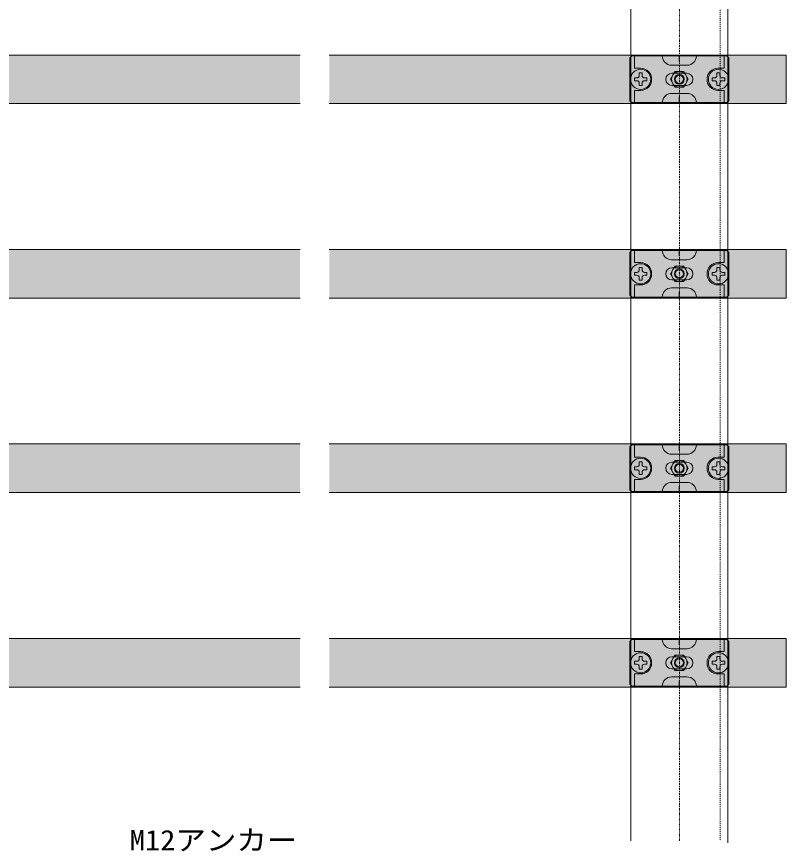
# Model space of a CAD drawing. Units: millimetres, scale not verified. Extents: x -1200 to 1200, y -500 to 500.
# Drawn here: x 938.6 to 1017.7, y -10.4 to 75.4 of the extents above; entities that cross this region are included whole.
import ezdxf
from ezdxf.enums import TextEntityAlignment as Align

# ---------------------------------------------------------------- set-up
doc = ezdxf.new("R2010")
doc.units = ezdxf.units.MM
doc.header["$LTSCALE"] = 1.1
doc.linetypes.add('CHAIN1', pattern=[8, 5, -1, 1, -1])
doc.linetypes.add('DASHED1', pattern=[1.8, 1.2, -0.6])
for name, color, linetype, lineweight in [('0-4_ルーバー', 7, 'Continuous', 9), ('0-7_ストリンガー', 7, 'Continuous', 9), ('0-8_背面金物', 7, 'Continuous', 9), ('0-B_文字', 7, 'Continuous', 9)]:
    doc.layers.add(name, color=color, linetype=linetype, lineweight=lineweight)
doc.layers.add('0-6_ハッチング', color=254, linetype='Continuous')
doc.styles.add('ＭＳ ゴシック', font='')
doc.styles.get('ＭＳ ゴシック').set_extended_font_data('MS Gothic')

# ---------------------------------------------------------------- blocks, each defined once
blk = doc.blocks.new('シンボル-27')
at = {"layer": '0-7_ストリンガー'}
for p, q in [((-125, 1650), (-125, -1895)), ((125, 1650), (125, -1900))]:
    blk.add_line(p, q, dxfattribs=at)
at = {"layer": '0-7_ストリンガー', "linetype": 'CHAIN1'}
blk.add_line((0, -1895), (0, 1650), dxfattribs=at)
at = {"layer": '0-7_ストリンガー', "linetype": 'DASHED1'}
blk.add_line((105, 1650), (105, -1895), dxfattribs=at)
blk = doc.blocks.new('グループ-899-1')
at = {"layer": '0-8_背面金物'}
for p, q in [((141294.89, 177534.86), (141289.89, 177529.86)), ((141417.39, 177534.86), (141294.89, 177534.86)), ((141302.39, 177534.86), (141302.39, 177503.61)), ((141417.39, 177534.86), (141539.89, 177534.86)), ((141417.39, 177534.86), (141417.39, 177521.11)), ((141532.39, 177534.86), (141532.39, 177503.61)), ((141539.89, 177534.86), (141544.89, 177529.86)), ((141289.89, 177529.86), (141289.89, 177419.86)), ((141544.89, 177529.86), (141544.89, 177419.86)), ((141317.39, 177503.61), (141302.39, 177503.61)), ((141417.39, 177511.11), (141397.39, 177511.11)), ((141417.39, 177511.11), (141437.39, 177511.11)), ((141517.39, 177503.61), (141532.39, 177503.61)), ((141436.77, 177490.49), (141398.02, 177490.49)), ((141436.77, 177459.24), (141398.02, 177459.24)), ((141317.39, 177446.11), (141302.39, 177446.11)), ((141302.39, 177414.86), (141302.39, 177446.11)), ((141417.39, 177438.61), (141397.39, 177438.61)), ((141417.39, 177438.61), (141437.39, 177438.61)), ((141417.39, 177428.61), (141417.39, 177414.86)), ((141517.39, 177446.11), (141532.39, 177446.11)), ((141532.39, 177414.86), (141532.39, 177446.11)), ((141289.89, 177419.86), (141294.89, 177414.86)), ((141294.89, 177414.86), (141417.39, 177414.86)), ((141539.89, 177414.86), (141417.39, 177414.86)), ((141544.89, 177419.86), (141539.89, 177414.86))]:
    blk.add_line(p, q, dxfattribs=at)
for points in [[(141417.39, 177414.86), (141294.89, 177414.86), (141289.89, 177419.86)], [(141417.39, 177414.86), (141539.89, 177414.86), (141544.89, 177419.86)]]:
    blk.add_lwpolyline(points, dxfattribs=at)
for centre, radius, start, end in [((141397.39, 177534.86), 23.75, 180, 270), ((141437.39, 177534.86), 23.75, 270, 0), ((141317.39, 177474.86), 28.75, 0, 90), ((141517.39, 177474.86), 28.75, 90, 180), ((141317.39, 177474.86), 28.75, 270, 0), ((141398.02, 177474.86), 15.62, 90, 270), ((141436.77, 177474.86), 15.62, 270, 90), ((141517.39, 177474.86), 28.75, 180, 270), ((141397.39, 177414.86), 23.75, 90, 180), ((141437.39, 177414.86), 23.75, 0, 90)]:
    blk.add_arc(centre, radius, start, end, dxfattribs=at)
blk = doc.blocks.new('グループ-900-1')
at = {"layer": '0-8_背面金物'}
for p, q in [((141405.84, 177494.86), (141394.3, 177474.86)), ((141428.94, 177494.86), (141405.84, 177494.86)), ((141440.48, 177474.86), (141428.94, 177494.86)), ((141394.3, 177474.86), (141405.84, 177454.86)), ((141428.94, 177454.86), (141440.48, 177474.86)), ((141405.84, 177454.86), (141428.94, 177454.86))]:
    blk.add_line(p, q, dxfattribs=at)
for radius in [20, 12.5, 10.34]:
    blk.add_circle((141417.39, 177474.86), radius, dxfattribs=at)
blk = doc.blocks.new('グループ-901-1')
at = {"layer": '0-8_背面金物'}
blk.add_line((141307.97, 177478.61), (141301.72, 177478.61), dxfattribs=at)
for points in [[(141321.72, 177484.86), (141321.72, 177491.11), (141314.22, 177491.11), (141314.22, 177484.86)], [(141301.72, 177478.61), (141301.72, 177471.11), (141307.97, 177471.11)], [(141327.97, 177471.11), (141334.22, 177471.11), (141334.22, 177478.61), (141327.97, 177478.61)], [(141314.22, 177464.86), (141314.22, 177458.61), (141321.72, 177458.61), (141321.72, 177464.86)]]:
    blk.add_lwpolyline(points, dxfattribs=at)
blk.add_circle((141317.97, 177474.86), 26, dxfattribs=at)
for centre, start, end in [((141307.97, 177484.86), 270, 0), ((141307.97, 177464.86), 0, 90), ((141327.97, 177484.86), 180, 270), ((141327.97, 177464.86), 90, 180)]:
    blk.add_arc(centre, 6.25, start, end, dxfattribs=at)
blk = doc.blocks.new('グループ-902-1')
at = {"layer": '0-8_背面金物'}
blk.add_line((141507.97, 177478.61), (141501.72, 177478.61), dxfattribs=at)
for points in [[(141521.72, 177484.86), (141521.72, 177491.11), (141514.22, 177491.11), (141514.22, 177484.86)], [(141501.72, 177478.61), (141501.72, 177471.11), (141507.97, 177471.11)], [(141527.97, 177471.11), (141534.22, 177471.11), (141534.22, 177478.61), (141527.97, 177478.61)], [(141514.22, 177464.86), (141514.22, 177458.61), (141521.72, 177458.61), (141521.72, 177464.86)]]:
    blk.add_lwpolyline(points, dxfattribs=at)
blk.add_circle((141517.97, 177474.86), 26, dxfattribs=at)
for centre, start, end in [((141507.97, 177484.86), 270, 0), ((141507.97, 177464.86), 0, 90), ((141527.97, 177484.86), 180, 270), ((141527.97, 177464.86), 90, 180)]:
    blk.add_arc(centre, 6.25, start, end, dxfattribs=at)
blk = doc.blocks.new('グループ-903-1')
at = {"layer": '0-8_背面金物'}
for name in ['グループ-899-1', 'グループ-901-1', 'グループ-900-1', 'グループ-902-1']:
    blk.add_blockref(name, (0, 0), dxfattribs=at)
blk = doc.blocks.new('グループ-919-1')
at = {"layer": '0-8_背面金物'}
blk.add_blockref('グループ-903-1', (0, 0), dxfattribs=at)
blk = doc.blocks.new('グループ-928-1')
at = {"layer": '0-8_背面金物'}
for p, q in [((141294.89, 178034.86), (141289.89, 178029.86)), ((141289.89, 178029.86), (141289.89, 177919.86)), ((141417.39, 178034.86), (141294.89, 178034.86)), ((141302.39, 178034.86), (141302.39, 178003.61)), ((141417.39, 178034.86), (141539.89, 178034.86)), ((141417.39, 178034.86), (141417.39, 178021.11)), ((141532.39, 178034.86), (141532.39, 178003.61)), ((141539.89, 178034.86), (141544.89, 178029.86)), ((141544.89, 178029.86), (141544.89, 177919.86)), ((141417.39, 178011.11), (141397.39, 178011.11)), ((141417.39, 178011.11), (141437.39, 178011.11)), ((141317.39, 178003.61), (141302.39, 178003.61)), ((141436.77, 177990.49), (141398.02, 177990.49)), ((141517.39, 178003.61), (141532.39, 178003.61)), ((141317.39, 177946.11), (141302.39, 177946.11)), ((141302.39, 177914.86), (141302.39, 177946.11)), ((141436.77, 177959.24), (141398.02, 177959.24)), ((141517.39, 177946.11), (141532.39, 177946.11)), ((141532.39, 177914.86), (141532.39, 177946.11)), ((141417.39, 177938.61), (141397.39, 177938.61)), ((141417.39, 177938.61), (141437.39, 177938.61)), ((141417.39, 177928.61), (141417.39, 177914.86)), ((141289.89, 177919.86), (141294.89, 177914.86)), ((141294.89, 177914.86), (141417.39, 177914.86)), ((141539.89, 177914.86), (141417.39, 177914.86)), ((141544.89, 177919.86), (141539.89, 177914.86))]:
    blk.add_line(p, q, dxfattribs=at)
for points in [[(141417.39, 177914.86), (141294.89, 177914.86), (141289.89, 177919.86)], [(141417.39, 177914.86), (141539.89, 177914.86), (141544.89, 177919.86)]]:
    blk.add_lwpolyline(points, dxfattribs=at)
for centre, radius, start, end in [((141397.39, 178034.86), 23.75, 180, 270), ((141437.39, 178034.86), 23.75, 270, 0), ((141317.39, 177974.86), 28.75, 0, 90), ((141398.02, 177974.86), 15.62, 90, 270), ((141436.77, 177974.86), 15.62, 270, 90), ((141517.39, 177974.86), 28.75, 90, 180), ((141317.39, 177974.86), 28.75, 270, 0), ((141517.39, 177974.86), 28.75, 180, 270), ((141397.39, 177914.86), 23.75, 90, 180), ((141437.39, 177914.86), 23.75, 0, 90)]:
    blk.add_arc(centre, radius, start, end, dxfattribs=at)
blk = doc.blocks.new('グループ-929-1')
at = {"layer": '0-8_背面金物'}
for p, q in [((141405.84, 177994.86), (141394.3, 177974.86)), ((141428.94, 177994.86), (141405.84, 177994.86)), ((141440.48, 177974.86), (141428.94, 177994.86)), ((141394.3, 177974.86), (141405.84, 177954.86)), ((141428.94, 177954.86), (141440.48, 177974.86)), ((141405.84, 177954.86), (141428.94, 177954.86))]:
    blk.add_line(p, q, dxfattribs=at)
for radius in [20, 12.5, 10.34]:
    blk.add_circle((141417.39, 177974.86), radius, dxfattribs=at)
blk = doc.blocks.new('グループ-930-1')
at = {"layer": '0-8_背面金物'}
blk.add_line((141307.97, 177978.61), (141301.72, 177978.61), dxfattribs=at)
for points in [[(141321.72, 177984.86), (141321.72, 177991.11), (141314.22, 177991.11), (141314.22, 177984.86)], [(141301.72, 177978.61), (141301.72, 177971.11), (141307.97, 177971.11)], [(141314.22, 177964.86), (141314.22, 177958.61), (141321.72, 177958.61), (141321.72, 177964.86)], [(141327.97, 177971.11), (141334.22, 177971.11), (141334.22, 177978.61), (141327.97, 177978.61)]]:
    blk.add_lwpolyline(points, dxfattribs=at)
blk.add_circle((141317.97, 177974.86), 26, dxfattribs=at)
for centre, start, end in [((141307.97, 177984.86), 270, 0), ((141327.97, 177984.86), 180, 270), ((141307.97, 177964.86), 0, 90), ((141327.97, 177964.86), 90, 180)]:
    blk.add_arc(centre, 6.25, start, end, dxfattribs=at)
blk = doc.blocks.new('グループ-931-1')
at = {"layer": '0-8_背面金物'}
blk.add_line((141507.97, 177978.61), (141501.72, 177978.61), dxfattribs=at)
for points in [[(141521.72, 177984.86), (141521.72, 177991.11), (141514.22, 177991.11), (141514.22, 177984.86)], [(141501.72, 177978.61), (141501.72, 177971.11), (141507.97, 177971.11)], [(141514.22, 177964.86), (141514.22, 177958.61), (141521.72, 177958.61), (141521.72, 177964.86)], [(141527.97, 177971.11), (141534.22, 177971.11), (141534.22, 177978.61), (141527.97, 177978.61)]]:
    blk.add_lwpolyline(points, dxfattribs=at)
blk.add_circle((141517.97, 177974.86), 26, dxfattribs=at)
for centre, start, end in [((141507.97, 177984.86), 270, 0), ((141527.97, 177984.86), 180, 270), ((141507.97, 177964.86), 0, 90), ((141527.97, 177964.86), 90, 180)]:
    blk.add_arc(centre, 6.25, start, end, dxfattribs=at)
blk = doc.blocks.new('グループ-932-1')
at = {"layer": '0-8_背面金物'}
for name in ['グループ-928-1', 'グループ-930-1', 'グループ-929-1', 'グループ-931-1']:
    blk.add_blockref(name, (0, 0), dxfattribs=at)
blk = doc.blocks.new('グループ-948-1')
at = {"layer": '0-8_背面金物'}
blk.add_blockref('グループ-932-1', (0, 0), dxfattribs=at)
blk = doc.blocks.new('グループ-949-1')
at = {"layer": '0-8_背面金物'}
for p, q in [((141294.89, 178534.86), (141289.89, 178529.86)), ((141289.89, 178529.86), (141289.89, 178419.86)), ((141417.39, 178534.86), (141294.89, 178534.86)), ((141302.39, 178534.86), (141302.39, 178503.61)), ((141417.39, 178534.86), (141539.89, 178534.86)), ((141417.39, 178534.86), (141417.39, 178521.11)), ((141532.39, 178534.86), (141532.39, 178503.61)), ((141539.89, 178534.86), (141544.89, 178529.86)), ((141544.89, 178529.86), (141544.89, 178419.86)), ((141317.39, 178503.61), (141302.39, 178503.61)), ((141417.39, 178511.11), (141397.39, 178511.11)), ((141417.39, 178511.11), (141437.39, 178511.11)), ((141517.39, 178503.61), (141532.39, 178503.61)), ((141436.77, 178490.49), (141398.02, 178490.49)), ((141436.77, 178459.24), (141398.02, 178459.24)), ((141317.39, 178446.11), (141302.39, 178446.11)), ((141302.39, 178414.86), (141302.39, 178446.11)), ((141417.39, 178438.61), (141397.39, 178438.61)), ((141417.39, 178438.61), (141437.39, 178438.61)), ((141517.39, 178446.11), (141532.39, 178446.11)), ((141532.39, 178414.86), (141532.39, 178446.11)), ((141289.89, 178419.86), (141294.89, 178414.86)), ((141294.89, 178414.86), (141417.39, 178414.86)), ((141417.39, 178428.61), (141417.39, 178414.86)), ((141539.89, 178414.86), (141417.39, 178414.86)), ((141544.89, 178419.86), (141539.89, 178414.86))]:
    blk.add_line(p, q, dxfattribs=at)
for points in [[(141417.39, 178414.86), (141294.89, 178414.86), (141289.89, 178419.86)], [(141417.39, 178414.86), (141539.89, 178414.86), (141544.89, 178419.86)]]:
    blk.add_lwpolyline(points, dxfattribs=at)
for centre, radius, start, end in [((141397.39, 178534.86), 23.75, 180, 270), ((141437.39, 178534.86), 23.75, 270, 0), ((141317.39, 178474.86), 28.75, 0, 90), ((141517.39, 178474.86), 28.75, 90, 180), ((141398.02, 178474.86), 15.62, 90, 270), ((141436.77, 178474.86), 15.62, 270, 90), ((141317.39, 178474.86), 28.75, 270, 0), ((141517.39, 178474.86), 28.75, 180, 270), ((141397.39, 178414.86), 23.75, 90, 180), ((141437.39, 178414.86), 23.75, 0, 90)]:
    blk.add_arc(centre, radius, start, end, dxfattribs=at)
blk = doc.blocks.new('グループ-950-1')
at = {"layer": '0-8_背面金物'}
for p, q in [((141405.84, 178494.86), (141394.3, 178474.86)), ((141428.94, 178494.86), (141405.84, 178494.86)), ((141440.48, 178474.86), (141428.94, 178494.86)), ((141394.3, 178474.86), (141405.84, 178454.86)), ((141428.94, 178454.86), (141440.48, 178474.86)), ((141405.84, 178454.86), (141428.94, 178454.86))]:
    blk.add_line(p, q, dxfattribs=at)
for radius in [20, 12.5, 10.34]:
    blk.add_circle((141417.39, 178474.86), radius, dxfattribs=at)
blk = doc.blocks.new('グループ-951-1')
at = {"layer": '0-8_背面金物'}
blk.add_line((141307.97, 178478.61), (141301.72, 178478.61), dxfattribs=at)
for points in [[(141301.72, 178478.61), (141301.72, 178471.11), (141307.97, 178471.11)], [(141321.72, 178484.86), (141321.72, 178491.11), (141314.22, 178491.11), (141314.22, 178484.86)], [(141327.97, 178471.11), (141334.22, 178471.11), (141334.22, 178478.61), (141327.97, 178478.61)], [(141314.22, 178464.86), (141314.22, 178458.61), (141321.72, 178458.61), (141321.72, 178464.86)]]:
    blk.add_lwpolyline(points, dxfattribs=at)
blk.add_circle((141317.97, 178474.86), 26, dxfattribs=at)
for centre, start, end in [((141307.97, 178484.86), 270, 0), ((141327.97, 178484.86), 180, 270), ((141307.97, 178464.86), 0, 90), ((141327.97, 178464.86), 90, 180)]:
    blk.add_arc(centre, 6.25, start, end, dxfattribs=at)
blk = doc.blocks.new('グループ-952-1')
at = {"layer": '0-8_背面金物'}
blk.add_line((141507.97, 178478.61), (141501.72, 178478.61), dxfattribs=at)
for points in [[(141501.72, 178478.61), (141501.72, 178471.11), (141507.97, 178471.11)], [(141521.72, 178484.86), (141521.72, 178491.11), (141514.22, 178491.11), (141514.22, 178484.86)], [(141527.97, 178471.11), (141534.22, 178471.11), (141534.22, 178478.61), (141527.97, 178478.61)], [(141514.22, 178464.86), (141514.22, 178458.61), (141521.72, 178458.61), (141521.72, 178464.86)]]:
    blk.add_lwpolyline(points, dxfattribs=at)
blk.add_circle((141517.97, 178474.86), 26, dxfattribs=at)
for centre, start, end in [((141507.97, 178484.86), 270, 0), ((141527.97, 178484.86), 180, 270), ((141507.97, 178464.86), 0, 90), ((141527.97, 178464.86), 90, 180)]:
    blk.add_arc(centre, 6.25, start, end, dxfattribs=at)
blk = doc.blocks.new('グループ-953-1')
at = {"layer": '0-8_背面金物'}
for name in ['グループ-949-1', 'グループ-951-1', 'グループ-952-1', 'グループ-950-1']:
    blk.add_blockref(name, (0, 0), dxfattribs=at)
blk = doc.blocks.new('グループ-969-1')
at = {"layer": '0-8_背面金物'}
blk.add_blockref('グループ-953-1', (0, 0), dxfattribs=at)
blk = doc.blocks.new('グループ-970-1')
at = {"layer": '0-8_背面金物'}
for p, q in [((141294.89, 179034.86), (141289.89, 179029.86)), ((141289.89, 179029.86), (141289.89, 178919.86)), ((141417.39, 179034.86), (141294.89, 179034.86)), ((141302.39, 179034.86), (141302.39, 179003.61)), ((141417.39, 179034.86), (141539.89, 179034.86)), ((141417.39, 179034.86), (141417.39, 179021.11)), ((141532.39, 179034.86), (141532.39, 179003.61)), ((141539.89, 179034.86), (141544.89, 179029.86)), ((141544.89, 179029.86), (141544.89, 178919.86)), ((141317.39, 179003.61), (141302.39, 179003.61)), ((141417.39, 179011.11), (141397.39, 179011.11)), ((141417.39, 179011.11), (141437.39, 179011.11)), ((141517.39, 179003.61), (141532.39, 179003.61)), ((141436.77, 178990.49), (141398.02, 178990.49)), ((141436.77, 178959.24), (141398.02, 178959.24)), ((141317.39, 178946.11), (141302.39, 178946.11)), ((141302.39, 178914.86), (141302.39, 178946.11)), ((141417.39, 178938.61), (141397.39, 178938.61)), ((141417.39, 178938.61), (141437.39, 178938.61)), ((141417.39, 178928.61), (141417.39, 178914.86)), ((141517.39, 178946.11), (141532.39, 178946.11)), ((141532.39, 178914.86), (141532.39, 178946.11)), ((141289.89, 178919.86), (141294.89, 178914.86)), ((141294.89, 178914.86), (141417.39, 178914.86)), ((141539.89, 178914.86), (141417.39, 178914.86)), ((141544.89, 178919.86), (141539.89, 178914.86))]:
    blk.add_line(p, q, dxfattribs=at)
for points in [[(141417.39, 178914.86), (141294.89, 178914.86), (141289.89, 178919.86)], [(141417.39, 178914.86), (141539.89, 178914.86), (141544.89, 178919.86)]]:
    blk.add_lwpolyline(points, dxfattribs=at)
for centre, radius, start, end in [((141397.39, 179034.86), 23.75, 180, 270), ((141437.39, 179034.86), 23.75, 270, 0), ((141317.39, 178974.86), 28.75, 0, 90), ((141517.39, 178974.86), 28.75, 90, 180), ((141317.39, 178974.86), 28.75, 270, 0), ((141398.02, 178974.86), 15.62, 90, 270), ((141436.77, 178974.86), 15.62, 270, 90), ((141517.39, 178974.86), 28.75, 180, 270), ((141397.39, 178914.86), 23.75, 90, 180), ((141437.39, 178914.86), 23.75, 0, 90)]:
    blk.add_arc(centre, radius, start, end, dxfattribs=at)
blk = doc.blocks.new('グループ-971-1')
at = {"layer": '0-8_背面金物'}
for p, q in [((141405.84, 178994.86), (141394.3, 178974.86)), ((141428.94, 178994.86), (141405.84, 178994.86)), ((141440.48, 178974.86), (141428.94, 178994.86)), ((141394.3, 178974.86), (141405.84, 178954.86)), ((141428.94, 178954.86), (141440.48, 178974.86)), ((141405.84, 178954.86), (141428.94, 178954.86))]:
    blk.add_line(p, q, dxfattribs=at)
for radius in [20, 12.5, 10.34]:
    blk.add_circle((141417.39, 178974.86), radius, dxfattribs=at)
blk = doc.blocks.new('グループ-972-1')
at = {"layer": '0-8_背面金物'}
blk.add_line((141307.97, 178978.61), (141301.72, 178978.61), dxfattribs=at)
for points in [[(141301.72, 178978.61), (141301.72, 178971.11), (141307.97, 178971.11)], [(141321.72, 178984.86), (141321.72, 178991.11), (141314.22, 178991.11), (141314.22, 178984.86)], [(141327.97, 178971.11), (141334.22, 178971.11), (141334.22, 178978.61), (141327.97, 178978.61)], [(141314.22, 178964.86), (141314.22, 178958.61), (141321.72, 178958.61), (141321.72, 178964.86)]]:
    blk.add_lwpolyline(points, dxfattribs=at)
blk.add_circle((141317.97, 178974.86), 26, dxfattribs=at)
for centre, start, end in [((141307.97, 178984.86), 270, 0), ((141327.97, 178984.86), 180, 270), ((141307.97, 178964.86), 0, 90), ((141327.97, 178964.86), 90, 180)]:
    blk.add_arc(centre, 6.25, start, end, dxfattribs=at)
blk = doc.blocks.new('グループ-973-1')
at = {"layer": '0-8_背面金物'}
blk.add_line((141507.97, 178978.61), (141501.72, 178978.61), dxfattribs=at)
for points in [[(141501.72, 178978.61), (141501.72, 178971.11), (141507.97, 178971.11)], [(141521.72, 178984.86), (141521.72, 178991.11), (141514.22, 178991.11), (141514.22, 178984.86)], [(141527.97, 178971.11), (141534.22, 178971.11), (141534.22, 178978.61), (141527.97, 178978.61)], [(141514.22, 178964.86), (141514.22, 178958.61), (141521.72, 178958.61), (141521.72, 178964.86)]]:
    blk.add_lwpolyline(points, dxfattribs=at)
blk.add_circle((141517.97, 178974.86), 26, dxfattribs=at)
for centre, start, end in [((141507.97, 178984.86), 270, 0), ((141527.97, 178984.86), 180, 270), ((141507.97, 178964.86), 0, 90), ((141527.97, 178964.86), 90, 180)]:
    blk.add_arc(centre, 6.25, start, end, dxfattribs=at)
blk = doc.blocks.new('グループ-974-1')
at = {"layer": '0-8_背面金物'}
for name in ['グループ-970-1', 'グループ-972-1', 'グループ-971-1', 'グループ-973-1']:
    blk.add_blockref(name, (0, 0), dxfattribs=at)
blk = doc.blocks.new('グループ-990-1')
at = {"layer": '0-8_背面金物'}
blk.add_blockref('グループ-974-1', (0, 0), dxfattribs=at)

msp = doc.modelspace()

# ---------------------------------------------------------------- linework, layer by layer
at = {"layer": '0-4_ルーバー'}
for p, q in [((967.696, 71.495), (895.696, 71.495)), ((895.696, 66.495), (967.696, 66.495)), ((967.696, 51.495), (895.696, 51.495)), ((895.696, 46.495), (967.696, 46.495)), ((967.696, 31.495), (895.696, 31.495)), ((895.696, 26.495), (967.696, 26.495)), ((967.696, 11.495), (895.696, 11.495)), ((895.696, 6.495), (967.696, 6.495))]:
    msp.add_line(p, q, dxfattribs=at)
for points in [[(970.696, 71.495), (1017.696, 71.495), (1017.696, 66.495), (970.696, 66.495)], [(970.696, 51.495), (1017.696, 51.495), (1017.696, 46.495), (970.696, 46.495)], [(970.696, 31.495), (1017.696, 31.495), (1017.696, 26.495), (970.696, 26.495)], [(970.696, 11.495), (1017.696, 11.495), (1017.696, 6.495), (970.696, 6.495)]]:
    msp.add_lwpolyline(points, dxfattribs=at)
at = {"layer": '0-6_ハッチング'}
for points in [[(895.696, 66.495), (895.696, 71.495), (967.696, 66.495), (967.696, 71.495)], [(970.696, 66.495), (970.696, 71.495), (1017.696, 66.495), (1017.696, 71.495)], [(895.696, 46.495), (895.696, 51.495), (967.696, 46.495), (967.696, 51.495)], [(970.696, 46.495), (970.696, 51.495), (1017.696, 46.495), (1017.696, 51.495)], [(895.696, 26.495), (895.696, 31.495), (967.696, 26.495), (967.696, 31.495)], [(970.696, 26.495), (970.696, 31.495), (1017.696, 26.495), (1017.696, 31.495)], [(895.696, 6.495), (895.696, 11.495), (967.696, 6.495), (967.696, 11.495)], [(970.696, 6.495), (970.696, 11.495), (1017.696, 6.495), (1017.696, 11.495)]]:
    msp.add_solid(points, dxfattribs=at)

# ---------------------------------------------------------------- block references
at = {"layer": '0-7_ストリンガー', "xscale": 0.04, "yscale": 0.04}
msp.add_blockref('シンボル-27', (1006.696, 66.495), dxfattribs=at)
at = {"layer": '0-8_背面金物', "xscale": 0.04, "yscale": 0.04}
for name in ['グループ-990-1', 'グループ-969-1', 'グループ-948-1', 'グループ-919-1']:
    msp.add_blockref(name, (-4650, -7090), dxfattribs=at)

# ---------------------------------------------------------------- texts
at = {"layer": '0-B_文字', "style": 'ＭＳ ゴシック', "width": 1.1}
msp.add_text('M12アンカー', height=2.089, dxfattribs=at).set_placement((950.183, -10.914), align=Align.BOTTOM_LEFT)

doc.saveas('drawing.dxf')
